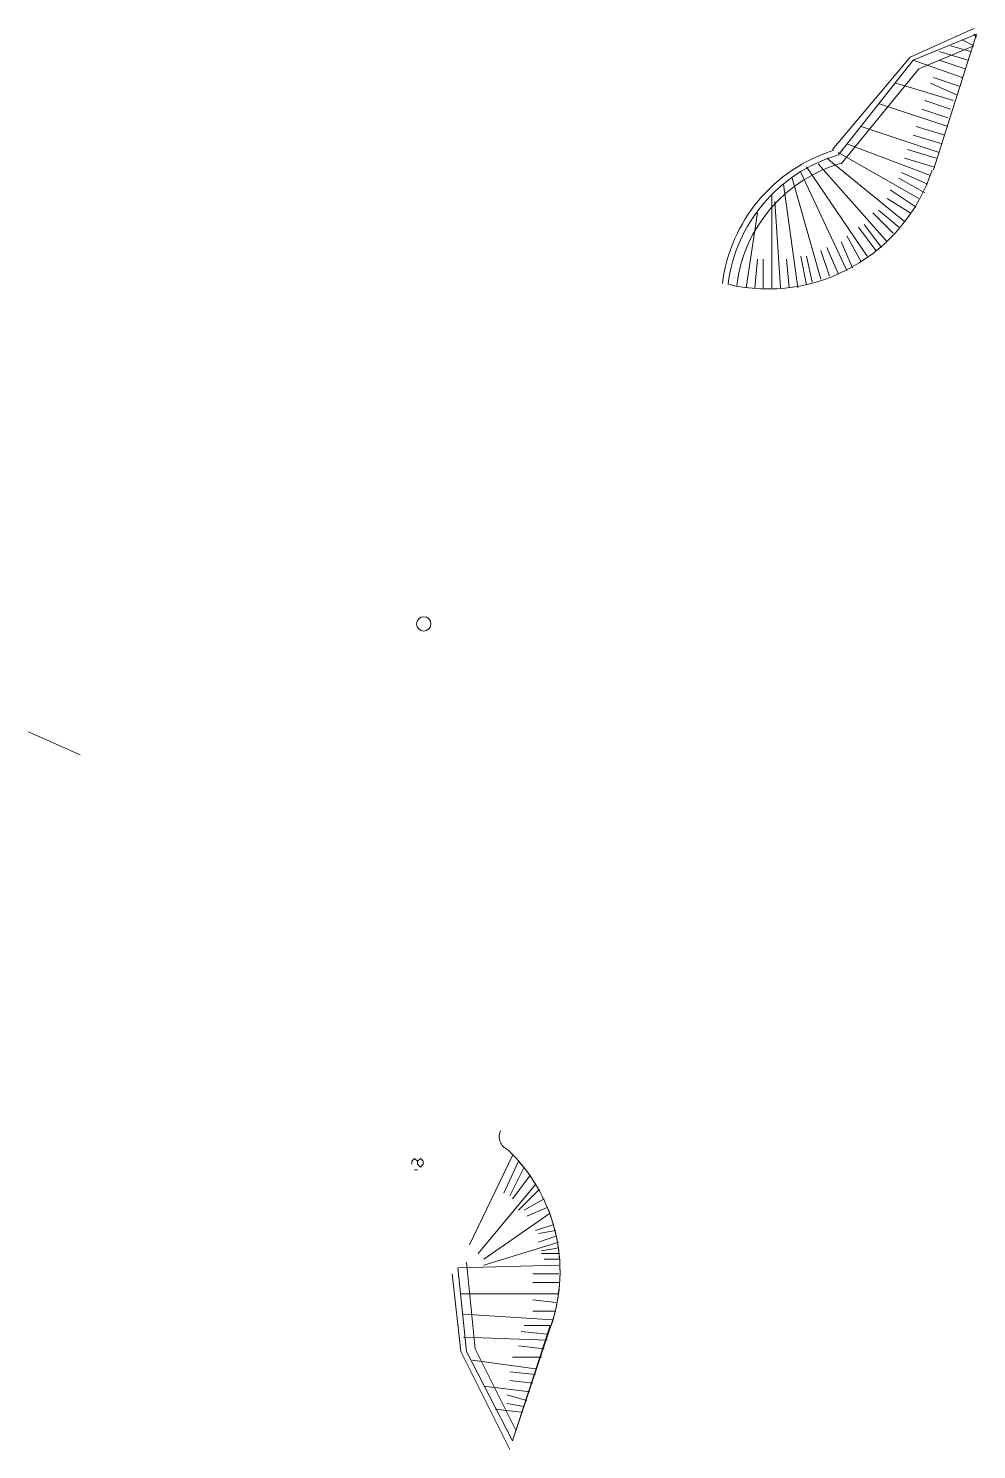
# Model space of a CAD drawing. Header units: metres. Extents: x 25 to 363394, y 21 to 1841532.
# Drawn here: x 25.05 to 28.34, y 20.68 to 25.61 of the extents above.
import ezdxf

# ---------------------------------------------------------------- set-up
doc = ezdxf.new("R2010")
doc.units = ezdxf.units.M
doc.header["$LTSCALE"] = 0.72
doc.linetypes.add('MEDIUM_DASHED', pattern=[4.5, 3, -1.5])
for name, color, linetype, lineweight in [('16', 7, 'Continuous', 13), ('33', 7, 'Continuous', 13), ('46', 7, 'Continuous', 13), ('50', 7, 'Continuous', 13), ('51', 7, 'MEDIUM_DASHED', 25)]:
    doc.layers.add(name, color=color, linetype=linetype, lineweight=lineweight)

msp = doc.modelspace()

# ---------------------------------------------------------------- linework, layer by layer
at = {"layer": '16'}
msp.add_circle((26.4218, 23.5443), 0.025, dxfattribs=at)
at = {"layer": '33'}
for p, q in [((26.39, 21.69), (26.38, 21.68)), ((26.38, 21.68), (26.38, 21.67)), ((26.39, 21.69), (26.4, 21.68)), ((26.39, 21.65), (26.4, 21.65)), ((26.41, 21.69), (26.4, 21.68)), ((26.4, 21.68), (26.4, 21.67)), ((26.4, 21.67), (26.41, 21.66)), ((26.41, 21.69), (26.42, 21.68)), ((26.42, 21.67), (26.41, 21.66)), ((26.42, 21.68), (26.42, 21.67))]:
    msp.add_line(p, q, dxfattribs=at)
at = {"layer": '46'}
for p, q in [((28.34, 25.58), (28.33, 25.59)), ((28.32, 25.53), (28.25, 25.55)), ((28.33, 25.55), (28.29, 25.57)), ((28.29, 25.44), (28.12, 25.5)), ((28.31, 25.5), (28.21, 25.53)), ((28.3, 25.47), (28.21, 25.5)), ((28.28, 25.41), (28.19, 25.44)), ((28.26, 25.36), (28.06, 25.42)), ((28.27, 25.38), (28.18, 25.42)), ((28.24, 25.27), (28, 25.35)), ((28.25, 25.33), (28.16, 25.36)), ((28.24, 25.3), (28.15, 25.33)), ((28.21, 25.18), (27.94, 25.27)), ((28.23, 25.24), (28.13, 25.27)), ((28.18, 25.1), (27.89, 25.21)), ((28.22, 25.21), (28.12, 25.24)), ((28.09, 24.94), (27.82, 25.16)), ((28.14, 25.02), (27.86, 25.18)), ((28.19, 25.13), (28.09, 25.16)), ((28.2, 25.16), (28.1, 25.19)), ((27.89, 24.77), (27.73, 25.11)), ((27.96, 24.82), (27.75, 25.13)), ((28.03, 24.87), (27.79, 25.14)), ((28.17, 25.07), (28.08, 25.11)), ((27.72, 24.71), (27.67, 25.07)), ((27.8, 24.74), (27.7, 25.09)), ((28.13, 24.99), (28.04, 25.05)), ((28.16, 25.04), (28.07, 25.09)), ((27.63, 24.71), (27.63, 25.03)), ((27.66, 24.71), (27.64, 25.01)), ((28.11, 24.97), (28.03, 25.02)), ((27.54, 24.71), (27.58, 24.97)), ((28.05, 24.9), (27.98, 24.97)), ((28.07, 24.92), (28, 24.98)), ((27.99, 24.84), (27.93, 24.92)), ((28.01, 24.85), (27.95, 24.93)), ((27.86, 24.76), (27.82, 24.85)), ((27.91, 24.78), (27.87, 24.87)), ((27.94, 24.8), (27.89, 24.89)), ((27.57, 24.71), (27.58, 24.81)), ((27.6, 24.71), (27.6, 24.81)), ((27.69, 24.71), (27.68, 24.81)), ((27.75, 24.72), (27.73, 24.82)), ((27.77, 24.73), (27.75, 24.82)), ((27.83, 24.75), (27.8, 24.84)), ((26.73, 21.7), (26.58, 21.39)), ((26.75, 21.68), (26.7, 21.57)), ((26.77, 21.66), (26.72, 21.56)), ((26.81, 21.6), (26.61, 21.36)), ((26.79, 21.63), (26.73, 21.55)), ((26.82, 21.58), (26.75, 21.51)), ((26.84, 21.55), (26.77, 21.51)), ((26.86, 21.5), (26.63, 21.34)), ((26.85, 21.52), (26.78, 21.49)), ((26.87, 21.46), (26.81, 21.44)), ((26.89, 21.4), (26.63, 21.32)), ((26.88, 21.44), (26.82, 21.43)), ((26.88, 21.42), (26.82, 21.4)), ((26.89, 21.38), (26.83, 21.37)), ((26.89, 21.36), (26.83, 21.36)), ((26.54, 21.31), (26.89, 21.32)), ((26.89, 21.34), (26.84, 21.34)), ((26.89, 21.29), (26.8, 21.29)), ((26.8, 21.26), (26.89, 21.26)), ((26.55, 21.22), (26.89, 21.22)), ((26.8, 21.2), (26.88, 21.19)), ((26.56, 21.15), (26.87, 21.13)), ((26.8, 21.16), (26.88, 21.16)), ((26.87, 21.13), (26.73, 20.71)), ((26.86, 21.11), (26.77, 21.11)), ((26.56, 21.07), (26.85, 21.06)), ((26.85, 21.08), (26.76, 21.09)), ((26.84, 21.03), (26.75, 21.04)), ((26.59, 20.99), (26.81, 20.96)), ((26.83, 21), (26.73, 21)), ((26.81, 20.94), (26.72, 20.95)), ((26.8, 20.91), (26.72, 20.92)), ((26.63, 20.9), (26.79, 20.88)), ((26.78, 20.85), (26.71, 20.87)), ((26.67, 20.82), (26.76, 20.81)), ((26.77, 20.83), (26.71, 20.84))]:
    msp.add_line(p, q, dxfattribs=at)
for centre, radius, start, end in [((26.7337, 21.7659), 0.05, 156.1235, 246.1236), ((26.3119, 21.2978), 0.5827, 343.6433, 46.4513)]:
    msp.add_arc(centre, radius, start, end, dxfattribs=at)
at = {"layer": '50'}
for p, q in [((28.19, 25.12), (28.34, 25.59)), ((28.19, 25.12), (28.34, 25.59)), ((28.19, 25.12), (28.34, 25.59)), ((25.23, 23.09), (25.05, 23.17)), ((26.86, 21.11), (26.73, 20.71)), ((26.86, 21.11), (26.73, 20.71)), ((26.86, 21.11), (26.73, 20.71))]:
    msp.add_line(p, q, dxfattribs=at)
for points in [[(27.84, 25.19), (28.11, 25.51), (28.33, 25.61)], [(27.84, 25.19), (28.11, 25.51), (28.33, 25.61)], [(27.84, 25.19), (28.11, 25.51), (28.33, 25.61)], [(27.86, 25.17), (28.12, 25.5), (28.34, 25.59)], [(27.86, 25.17), (28.12, 25.5), (28.34, 25.59)], [(27.86, 25.17), (28.12, 25.5), (28.34, 25.59)], [(26.54, 21.31), (26.57, 21.02), (26.73, 20.71)], [(26.52, 21.29), (26.55, 21.02), (26.72, 20.68)]]:
    msp.add_lwpolyline(points, dxfattribs=at)
for centre, radius, start, end in [((28.0106, 24.6555), 0.557, 107.323, 172.8555), ((28.0106, 24.6555), 0.557, 107.323, 172.8555), ((28.0106, 24.6555), 0.557, 107.323, 172.8555), ((28.0106, 24.6555), 0.537, 106.6776, 172.8555), ((28.0106, 24.6555), 0.537, 106.6776, 172.8555), ((28.0106, 24.6555), 0.537, 106.6776, 172.8555), ((27.6158, 25.3062), 0.6, 256.7042, 341.7497), ((27.6158, 25.3062), 0.6, 256.7042, 341.7497), ((27.6158, 25.3062), 0.6, 256.7042, 341.7497), ((26.3114, 21.2975), 0.5833, 341.285, 46.4385), ((26.3114, 21.2975), 0.5833, 341.285, 46.4385), ((26.3114, 21.2975), 0.5833, 341.285, 46.4385)]:
    msp.add_arc(centre, radius, start, end, dxfattribs=at)
at = {"layer": '51', "linetype": 'Continuous', "lineweight": 13}
for points in [[(27.87, 25.14), (28.14, 25.47), (28.33, 25.55)], [(27.87, 25.14), (28.14, 25.47), (28.33, 25.55)], [(27.87, 25.14), (28.14, 25.47), (28.33, 25.55)], [(26.57, 21.33), (26.6, 21.03), (26.74, 20.75)]]:
    msp.add_lwpolyline(points, dxfattribs=at)
msp.add_arc((28.0106, 24.6555), 0.507, 105.6365, 172.8555, dxfattribs=at)
msp.add_arc((28.0106, 24.6555), 0.507, 105.6365, 172.8555, dxfattribs=at)
msp.add_arc((28.0106, 24.6555), 0.507, 105.6365, 172.8555, dxfattribs=at)

doc.saveas('drawing.dxf')
